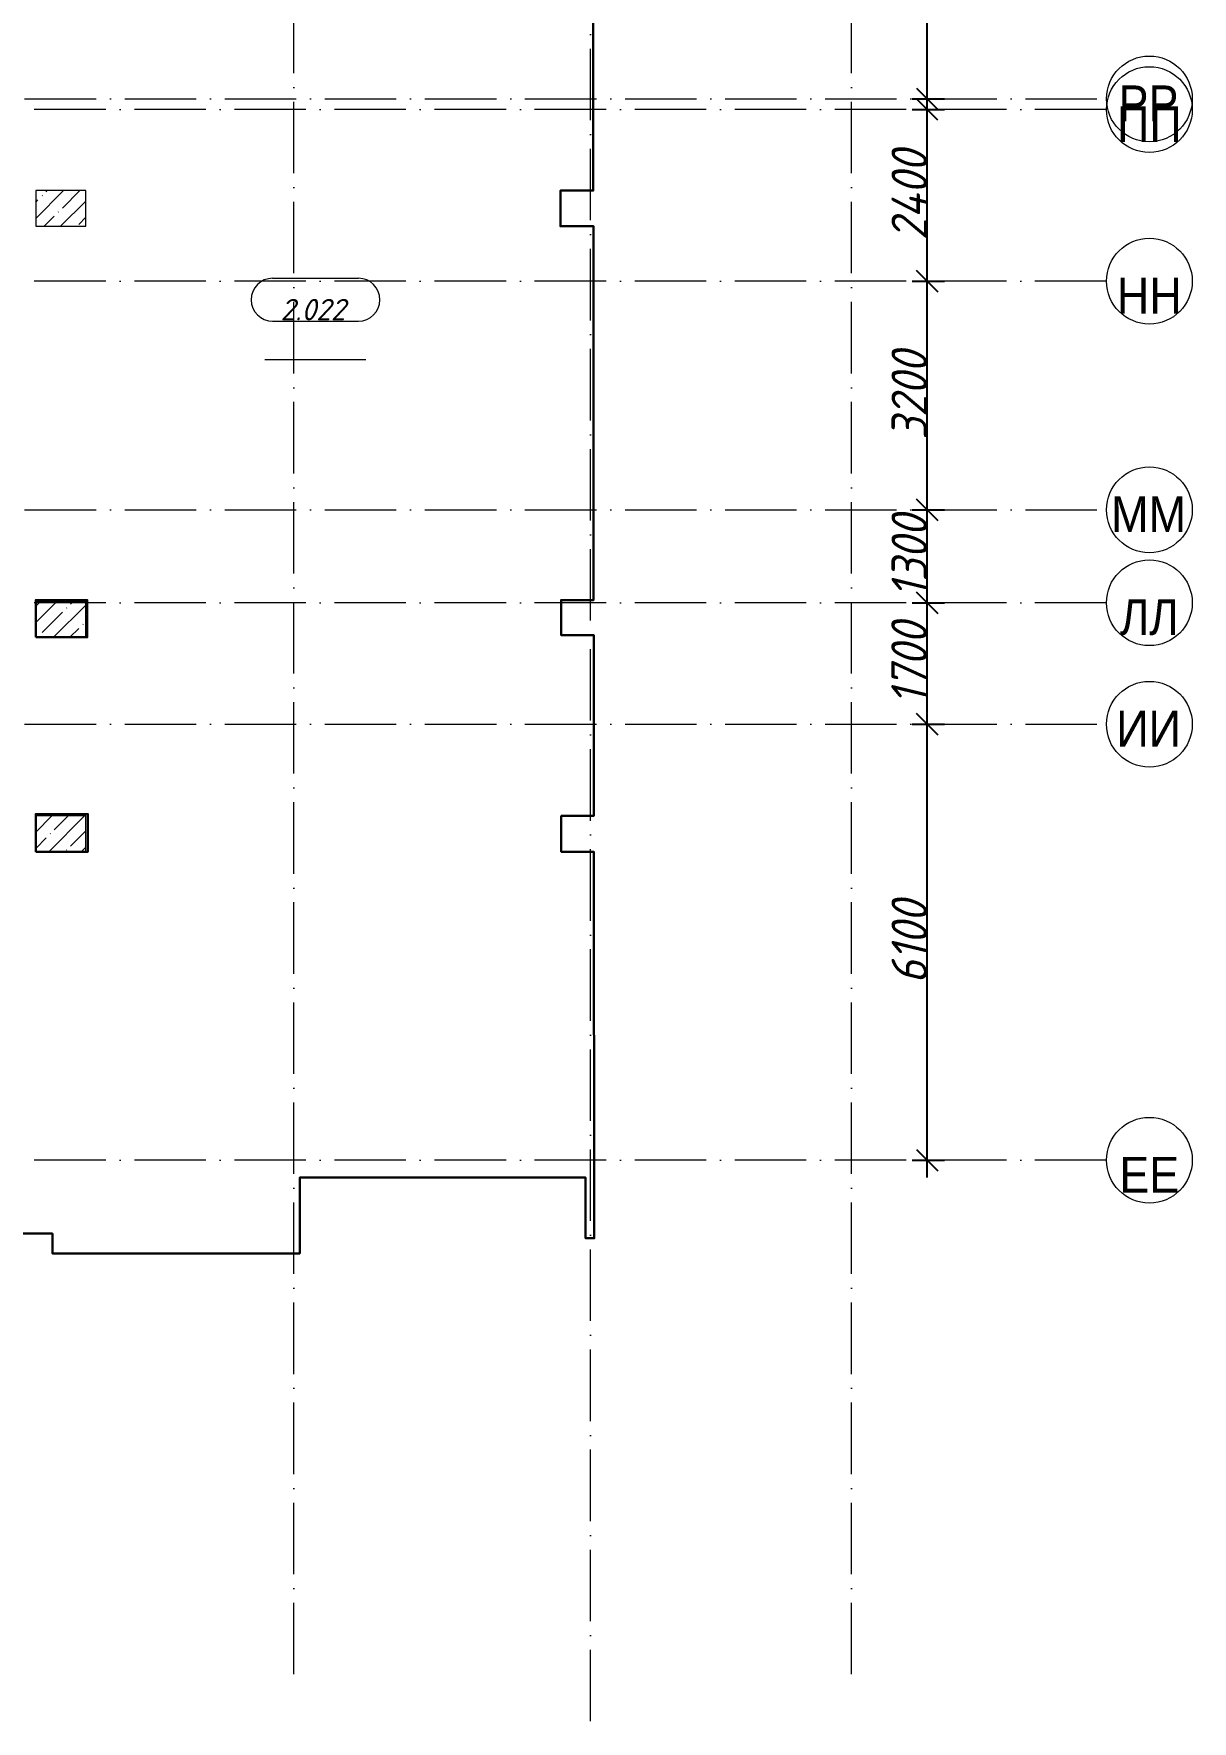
# Model space of a CAD drawing. Header units: millimetres. Extents: x -537608 to 253996, y -217170 to 186033.
# Drawn here: x 33050 to 49259, y 14991 to 38602 of the extents above; entities that cross this region are included whole.
import ezdxf

# ---------------------------------------------------------------- set-up
doc = ezdxf.new("R2010")
doc.units = ezdxf.units.MM
doc.linetypes.add('50_200_ШТРИХ_1Т_ш5_п1_п1_', pattern=[1400, 1000, -200, 0, -200])
for name, color, linetype, lineweight in [('A-ANNO-DIMS', 7, 'Continuous', 9), ('S-COLS', 7, 'Continuous', 9), ('S-COLS-1', 7, 'Continuous', 5)]:
    doc.layers.add(name, color=color, linetype=linetype, lineweight=lineweight)
for name, color, linetype, lineweight, true_color in [('A-AREA-IDEN-1', 7, 'Continuous', 9, 0xaaaaaa), ('Оси-1', 7, 'Continuous', 20, 0xaaaaaa), ('Оси-2', 7, 'Continuous', 9, 0xaaaaaa), ('Оси-3', 7, '50_200_ШТРИХ_1Т_ш5_п1_п1_', 9, 0xaaaaaa)]:
    doc.layers.add(name, color=color, linetype=linetype, lineweight=lineweight, true_color=true_color)
doc.styles.add('Arial', font='arial.ttf', dxfattribs={"width": 0.9, "height": 500})
doc.styles.add('ISOCPEUR_I', font='isocpeui.ttf', dxfattribs={"height": 300})
doc.styles.add('ISOCPEUR_I_1', font='isocpeui.ttf', dxfattribs={"width": 0.9, "height": 500})
doc.dimstyles.new('ISO-2_5_0_9К_БОЛЬШОЙ', dxfattribs={"dimscale": 304.8, "dimtxt": 497.990588, "dimasz": 0.984252, "dimexe": 0.787402, "dimexo": 0, "dimgap": 0, "dimtad": 1, "dimdec": 0, "dimzin": 0, "dimdsep": 46, "dimtxsty": 'ISOCPEUR_I_1', "dimblk1": 'OBLIQUE', "dimblk2": 'OBLIQUE', "dimsah": 1, "dimcen": 0.09, "dimdle": 0.787402, "dimazin": 0, "dimtfac": 1, "dimtdec": 4, "dimtix": 1, "dimtmove": 0, "dimatfit": 3, "dimfxl": 1, "dimtvp": 1, "dimtolj": 1, "dimtzin": 0, "dimarcsym": 2})

# ---------------------------------------------------------------- blocks, each defined once
blk = doc.blocks.new('BSC_Колонна _Прямоугольная - 500х700-V304-АИ_План этажа_Стены_2')
at = {"layer": 'S-COLS-1'}
h = blk.add_hatch(dxfattribs=at)
h.set_pattern_fill('FP_173', color=256, style=0, pattern_type=2)
h.set_pattern_definition([(315, (-64381.04, 93600), (228.0985, 228.0985), []), (315, (-64381.04, 93371.9), (228.0985, 228.0985), [403.225, -80.645, 6.706, -73.939])])
h.paths.add_polyline_path([(-250, 350), (-250, -350), (250, -350), (250, 350), (223, 350)])
for p, q in [((250, 350), (-250, 350)), ((-250, 350), (-250, -350)), ((250, -350), (250, 350)), ((-250, -350), (250, -350))]:
    blk.add_line(p, q, dxfattribs=at)
blk = doc.blocks.new('BSC_Колонна _Прямоугольная - 500х700-V305-АИ_План этажа_Стены_2')
at = {"layer": 'S-COLS-1'}
h = blk.add_hatch(dxfattribs=at)
h.set_pattern_fill('FP_174', color=256, style=0, pattern_type=2)
h.set_pattern_definition([(315, (-70131.04, 93600), (228.0985, 228.0985), []), (315, (-70131.04, 93371.9), (228.0985, 228.0985), [403.225, -80.645, 6.706, -73.939])])
h.paths.add_polyline_path([(-250, 350), (-250, -350), (250, -350), (250, 350), (168, 350)])
for p, q in [((250, 350), (-250, 350)), ((-250, 350), (-250, -350)), ((250, -350), (250, 350)), ((-250, -350), (250, -350))]:
    blk.add_line(p, q, dxfattribs=at)
blk = doc.blocks.new('BSC_Колонна _Прямоугольная - 500х700-V316-АИ_План этажа_Стены_2')
at = {"layer": 'S-COLS-1'}
h = blk.add_hatch(dxfattribs=at)
h.set_pattern_fill('FP_185', color=256, style=0, pattern_type=2)
h.set_pattern_definition([(315, (-61381.04, 93600), (228.0985, 228.0985), []), (315, (-61381.04, 93371.9), (228.0985, 228.0985), [403.225, -80.645, 6.706, -73.939])])
h.paths.add_polyline_path([(-250, 350), (-250, -350), (250, -350), (250, 350)])
for p, q in [((250, 350), (-250, 350)), ((-250, 350), (-250, -350)), ((250, -350), (250, 350)), ((-250, -350), (250, -350))]:
    blk.add_line(p, q, dxfattribs=at)
blk = doc.blocks.new('AAR_СКБ_Марка_помещения_1_5 ммп - Номер _ Площадь-27962135-АИ_План этажа_Стены_2')
at = {"layer": 'A-AREA-IDEN-1'}
for p, q in [((-2.99, 3), (3.01, 3)), ((-2.99, 0), (3.01, 0)), ((-3.53, -2.69), (3.53, -2.69))]:
    blk.add_line(p, q, dxfattribs=at)
for centre, start, end in [((-2.99, 1.5), 90, 270), ((3.01, 1.5), 270, 90)]:
    blk.add_arc(centre, 1.5, start, end, dxfattribs=at)
blk = doc.blocks.new('Ось сетки - Круг_Ø6_00__ISO-2_5_0_9K_-17386508-АИ_План этажа_Стены_3')
at = {"layer": 'Оси-1'}
blk.add_circle((0, 0), 3, dxfattribs=at)
blk = doc.blocks.new('_Oblique')
at = {"color": 0, "linetype": 'ByBlock', "lineweight": -2}
blk.add_line((-0.5, -0.5), (0.5, 0.5), dxfattribs=at)
blk = doc.blocks.new('*D31')
at = {"layer": 'A-ANNO-DIMS', "color": 0, "lineweight": -2, "transparency": 16777216}
for p, q in [((45551, 89966), (45551, 96546)), ((45339, 96306), (45791, 96306)), ((45339, 90206), (45791, 90206))]:
    blk.add_line(p, q, dxfattribs=at)
at = {"layer": 'Defpoints', "color": 0, "transparency": 16777216}
for p in [(45339, 96306), (45551, 96306), (45339, 90206)]:
    blk.add_point(p, dxfattribs=at)
at = {"layer": 'A-ANNO-DIMS', "color": 0, "lineweight": -2, "transparency": 16777216, "xscale": 300, "yscale": 300, "zscale": 300}
for p, rotation in [((45551, 96306), 90), ((45551, 90206), 270)]:
    blk.add_blockref('_Oblique', p, dxfattribs=dict(at, rotation=rotation))
at = {"layer": 'A-ANNO-DIMS', "color": 0, "transparency": 16777216, "insert": (45301, 93256), "char_height": 500, "width": 1402.04, "attachment_point": 5, "rotation": 90, "style": 'ISOCPEUR_I_1'}
blk.add_mtext('\\A1;6100', dxfattribs=at)
blk = doc.blocks.new('*D32')
at = {"layer": 'A-ANNO-DIMS', "color": 0, "lineweight": -2, "transparency": 16777216}
for p, q in [((45551, 96066), (45551, 98246)), ((45339, 98006), (45791, 98006)), ((45339, 96306), (45791, 96306))]:
    blk.add_line(p, q, dxfattribs=at)
at = {"layer": 'Defpoints', "color": 0, "transparency": 16777216}
for p in [(45339, 98006), (45551, 98006), (45339, 96306)]:
    blk.add_point(p, dxfattribs=at)
at = {"layer": 'A-ANNO-DIMS', "color": 0, "lineweight": -2, "transparency": 16777216, "xscale": 300, "yscale": 300, "zscale": 300}
for p, rotation in [((45551, 98006), 90), ((45551, 96306), 270)]:
    blk.add_blockref('_Oblique', p, dxfattribs=dict(at, rotation=rotation))
at = {"layer": 'A-ANNO-DIMS', "color": 0, "transparency": 16777216, "insert": (45298, 97156), "char_height": 500, "width": 1402.04, "attachment_point": 5, "rotation": 90, "style": 'ISOCPEUR_I_1'}
blk.add_mtext('\\A1;1700', dxfattribs=at)
blk = doc.blocks.new('*D33')
at = {"layer": 'A-ANNO-DIMS', "color": 0, "lineweight": -2, "transparency": 16777216}
for p, q in [((45551, 97766), (45551, 99546)), ((45339, 99306), (45791, 99306)), ((45339, 98006), (45791, 98006))]:
    blk.add_line(p, q, dxfattribs=at)
at = {"layer": 'Defpoints', "color": 0, "transparency": 16777216}
for p in [(45339, 99306), (45551, 99306), (45339, 98006)]:
    blk.add_point(p, dxfattribs=at)
at = {"layer": 'A-ANNO-DIMS', "color": 0, "lineweight": -2, "transparency": 16777216, "xscale": 300, "yscale": 300, "zscale": 300}
for p, rotation in [((45551, 99306), 90), ((45551, 98006), 270)]:
    blk.add_blockref('_Oblique', p, dxfattribs=dict(at, rotation=rotation))
at = {"layer": 'A-ANNO-DIMS', "color": 0, "transparency": 16777216, "insert": (45301, 98656), "char_height": 500, "width": 1402.04, "attachment_point": 5, "rotation": 90, "style": 'ISOCPEUR_I_1'}
blk.add_mtext('\\A1;1300', dxfattribs=at)
blk = doc.blocks.new('*D34')
at = {"layer": 'A-ANNO-DIMS', "color": 0, "lineweight": -2, "transparency": 16777216}
for p, q in [((45551, 99066), (45551, 102746)), ((45339, 102506), (45791, 102506)), ((45339, 99306), (45791, 99306))]:
    blk.add_line(p, q, dxfattribs=at)
at = {"layer": 'Defpoints', "color": 0, "transparency": 16777216}
for p in [(45339, 102506), (45551, 102506), (45339, 99306)]:
    blk.add_point(p, dxfattribs=at)
at = {"layer": 'A-ANNO-DIMS', "color": 0, "lineweight": -2, "transparency": 16777216, "xscale": 300, "yscale": 300, "zscale": 300}
for p, rotation in [((45551, 102506), 90), ((45551, 99306), 270)]:
    blk.add_blockref('_Oblique', p, dxfattribs=dict(at, rotation=rotation))
at = {"layer": 'A-ANNO-DIMS', "color": 0, "transparency": 16777216, "insert": (45301, 100906), "char_height": 500, "width": 1516.96, "attachment_point": 5, "rotation": 90, "style": 'ISOCPEUR_I_1'}
blk.add_mtext('\\A1;3200', dxfattribs=at)
blk = doc.blocks.new('*D35')
at = {"layer": 'A-ANNO-DIMS', "color": 0, "lineweight": -2, "transparency": 16777216}
for p, q in [((45551, 102266), (45551, 105146)), ((45339, 104906), (45791, 104906)), ((45339, 102506), (45791, 102506))]:
    blk.add_line(p, q, dxfattribs=at)
at = {"layer": 'Defpoints', "color": 0, "transparency": 16777216}
for p in [(45339, 104906), (45551, 104906), (45339, 102506)]:
    blk.add_point(p, dxfattribs=at)
at = {"layer": 'A-ANNO-DIMS', "color": 0, "lineweight": -2, "transparency": 16777216, "xscale": 300, "yscale": 300, "zscale": 300}
for p, rotation in [((45551, 104906), 90), ((45551, 102506), 270)]:
    blk.add_blockref('_Oblique', p, dxfattribs=dict(at, rotation=rotation))
at = {"layer": 'A-ANNO-DIMS', "color": 0, "transparency": 16777216, "insert": (45301, 103706), "char_height": 500, "width": 1562.92, "attachment_point": 5, "rotation": 90, "style": 'ISOCPEUR_I_1'}
blk.add_mtext('\\A1;2400', dxfattribs=at)
blk = doc.blocks.new('*D36')
at = {"layer": 'A-ANNO-DIMS', "color": 0, "lineweight": -2, "transparency": 16777216}
for p, q in [((45551, 104816), (45551, 108646)), ((45339, 108406), (45791, 108406)), ((45339, 105056), (45791, 105056))]:
    blk.add_line(p, q, dxfattribs=at)
at = {"layer": 'Defpoints', "color": 0, "transparency": 16777216}
for p in [(45339, 108406), (45551, 108406), (45339, 105056)]:
    blk.add_point(p, dxfattribs=at)
at = {"layer": 'A-ANNO-DIMS', "color": 0, "lineweight": -2, "transparency": 16777216, "xscale": 300, "yscale": 300, "zscale": 300}
for p, rotation in [((45551, 108406), 90), ((45551, 105056), 270)]:
    blk.add_blockref('_Oblique', p, dxfattribs=dict(at, rotation=rotation))
at = {"layer": 'A-ANNO-DIMS', "color": 0, "transparency": 16777216, "insert": (45301, 106731), "char_height": 500, "width": 1516.96, "attachment_point": 5, "rotation": 90, "style": 'ISOCPEUR_I_1'}
blk.add_mtext('\\A1;3350', dxfattribs=at)
blk = doc.blocks.new('osi')
at = {"layer": 'Оси-3'}
for p, q in [((36690.8, 83013.9), (36690.8, 126205.7)), ((40840.8, 82355.8), (40840.8, 126205.7)), ((44490.8, 83013.9), (44490.8, 126205.7)), ((48058.7, 104905.8), (6276.8, 104905.8)), ((25922, 105055.8), (48058.7, 105055.8)), ((48058.7, 102505.8), (6276.8, 102505.8)), ((25922, 99305.8), (48058.7, 99305.8)), ((48058.7, 98005.8), (6276.8, 98005.8)), ((25922, 96305.8), (48058.7, 96305.8)), ((48058.7, 90205.8), (6276.8, 90205.8))]:
    blk.add_line(p, q, dxfattribs=at)
at = {"layer": 'Оси-1', "xscale": 199.9999999999999, "yscale": 199.9999999999999, "zscale": 199.9999999999999}
for p, rotation in [((48658.7, 105055.8), 269.9999999999995), ((48658.7, 104905.8), 89.99999999999982), ((48658.7, 102505.8), 89.9999999999998), ((48658.7, 99305.8), 269.9999999999995), ((48658.7, 98005.8), 89.9999999999998), ((48658.7, 96305.8), 269.9999999999995), ((48658.7, 90205.8), 89.9999999999998)]:
    blk.add_blockref('Ось сетки - Круг_Ø6_00__ISO-2_5_0_9K_-17386508-АИ_План этажа_Стены_3', p, dxfattribs=dict(at, rotation=rotation))
at = {"layer": 'Оси-2', "char_height": 500, "attachment_point": 5, "line_spacing_factor": 0.936439, "style": 'Arial'}
for s, insert, width in [('\\pxqc,t4.572,9.144,13.716,18.288,22.86,27.432,32.004,36.576,41.148,45.72,50.292,54.864,59.436,64.008,68.58,73.152,77.724,82.296,86.868,91.44,96.012,100.584,105.156,109.728,114.3,118.872,123.444,128.016,132.588,137.16,141.732,146.304;{РР}', (48647.3, 104994), 846), ('\\pxqc,t4.572,9.144,13.716,18.288,22.86,27.432,32.004,36.576,41.148,45.72,50.292,54.864,59.436,64.008,68.58,73.152,77.724,82.296,86.868,91.44,96.012,100.584,105.156,109.728,114.3,118.872,123.444,128.016,132.588,137.16,141.732,146.304;{ПП}', (48658.5, 104702.9), 916.2), ('\\pxqc,t4.572,9.144,13.716,18.288,22.86,27.432,32.004,36.576,41.148,45.72,50.292,54.864,59.436,64.008,68.58,73.152,77.724,82.296,86.868,91.44,96.012,100.584,105.156,109.728,114.3,118.872,123.444,128.016,132.588,137.16,141.732,146.304;{НН}', (48658.5, 102302.9), 916.2), ('\\pxqc,t4.572,9.144,13.716,18.288,22.86,27.432,32.004,36.576,41.148,45.72,50.292,54.864,59.436,64.008,68.58,73.152,77.724,82.296,86.868,91.44,96.012,100.584,105.156,109.728,114.3,118.872,123.444,128.016,132.588,137.16,141.732,146.304;{ММ}', (48647.3, 99244), 1036.8), ('\\pxqc,t4.572,9.144,13.716,18.288,22.86,27.432,32.004,36.576,41.148,45.72,50.292,54.864,59.436,64.008,68.58,73.152,77.724,82.296,86.868,91.44,96.012,100.584,105.156,109.728,114.3,118.872,123.444,128.016,132.588,137.16,141.732,146.304;{ЛЛ}', (48657.6, 97802.9), 846), ('\\pxqc,t4.572,9.144,13.716,18.288,22.86,27.432,32.004,36.576,41.148,45.72,50.292,54.864,59.436,64.008,68.58,73.152,77.724,82.296,86.868,91.44,96.012,100.584,105.156,109.728,114.3,118.872,123.444,128.016,132.588,137.16,141.732,146.304;{ИИ}', (48648.2, 96244), 916.2), ('\\pxqc,t4.572,9.144,13.716,18.288,22.86,27.432,32.004,36.576,41.148,45.72,50.292,54.864,59.436,64.008,68.58,73.152,77.724,82.296,86.868,91.44,96.012,100.584,105.156,109.728,114.3,118.872,123.444,128.016,132.588,137.16,141.732,146.304;{ЕЕ}', (48657.6, 90002.9), 846)]:
    blk.add_mtext(s, dxfattribs=dict(at, insert=insert, width=width))
at = {"layer": 'A-ANNO-DIMS'}
for base, p1, p2, override, picture, middle in [((45551.2, 108405.8), (45339.1, 105055.8), (45339.1, 108405.8), {"dimpost": '<>', "dimfxl": 3350}, '*D36', (45301.2, 106730.8)), ((45551.2, 104905.8), (45339.1, 102505.8), (45339.1, 104905.8), {"dimpost": '<>', "dimfxl": 2400}, '*D35', (45301.2, 103705.8)), ((45551.2, 102505.8), (45339.1, 99305.8), (45339.1, 102505.8), {"dimpost": '<>', "dimfxl": 3200}, '*D34', (45301.2, 100905.8)), ((45551.2, 99305.8), (45339.1, 98005.8), (45339.1, 99305.8), {"dimpost": '<>', "dimfxl": 1300}, '*D33', (45301.2, 98655.8)), ((45551.2, 98005.8), (45339.1, 96305.8), (45339.1, 98005.8), {"dimpost": '<>', "dimfxl": 1700}, '*D32', (45298, 97155.8)), ((45551.2, 96305.8), (45339.1, 90205.8), (45339.1, 96305.8), {"dimpost": '<>', "dimfxl": 6100}, '*D31', (45301.2, 93255.8))]:
    dim = blk.add_linear_dim(base=base, p1=p1, p2=p2, angle=90, dimstyle='ISO-2_5_0_9К_БОЛЬШОЙ', override=override, dxfattribs=at)
    dim.commit()
    dim.dimension.update_dxf_attribs({"geometry": picture, "text_midpoint": middle})

msp = doc.modelspace()

# ---------------------------------------------------------------- linework, layer by layer
at = {"lineweight": 30}
msp.add_lwpolyline([(40878.515, 39243.8251), (40878.515, 36407.8251), (40418.515, 36407.8251), (40418.515, 35907.8251), (40883.515, 35907.8251), (40883.515, 30677.8251), (40428.515, 30677.8251), (40428.515, 30188.8251), (40884.515, 30188.8251), (40884.515, 27657.8251), (40429.515, 27657.8251), (40429.515, 27157.8251), (40886.3729, 27157.8251), (40891.515, 22028.8251), (40891.515, 22028.8251), (40891.515, 21748.8251), (40771.515, 21748.8251), (40771.515, 22598.8251), (36771.515, 22598.8251), (36771.515, 21536.8251), (33310.515, 21536.8251), (33310.515, 21814.8251), (32535.515, 21814.8251)], dxfattribs=at)
for points in [[(33077.8681, 30157.8251), (33797.8681, 30157.8251), (33797.8681, 30677.8251), (33077.8681, 30677.8251)], [(33077.8681, 27157.8251), (33807.8681, 27157.8251), (33807.8681, 27682.8251), (33077.8681, 27682.8251)]]:
    msp.add_lwpolyline(points, close=True, dxfattribs=at)

# ---------------------------------------------------------------- block references
msp.add_blockref('osi', (0, -67365.0572))
at = {"layer": 'A-AREA-IDEN-1', "xscale": 199.9999999999999, "yscale": 199.9999999999999, "zscale": 199.9999999999999}
msp.add_blockref('AAR_СКБ_Марка_помещения_1_5 ммп - Номер _ Площадь-27962135-АИ_План этажа_Стены_2', (36990.9539, 34580.3566), dxfattribs=at)
at = {"layer": 'S-COLS', "rotation": 89.9999999999999}
for name, p in [('BSC_Колонна _Прямоугольная - 500х700-V305-АИ_План этажа_Стены_2', (33427.8681, 36157.8251)), ('BSC_Колонна _Прямоугольная - 500х700-V304-АИ_План этажа_Стены_2', (33427.8681, 30407.8251)), ('BSC_Колонна _Прямоугольная - 500х700-V316-АИ_План этажа_Стены_2', (33427.8681, 27407.8251))]:
    msp.add_blockref(name, p, dxfattribs=at)

# ---------------------------------------------------------------- texts
at = {"layer": 'A-AREA-IDEN-1', "insert": (36956.2056, 34592.6424), "char_height": 300, "width": 952, "attachment_point": 8, "line_spacing_factor": 1.139951, "style": 'ISOCPEUR_I'}
msp.add_mtext('\\pxqc,t8.46667,16.93333,25.4,33.86667,42.33333,50.8,59.26667,67.73333,76.2,84.66667,93.13333,101.6,110.06667,118.53333,127,135.46667,143.93333,152.4,160.86667,169.33333,177.8,186.26667,194.73333,203.2,211.66667,220.13333,228.6,237.06667,245.53333,254,262.46667,270.93333;{2.022}', dxfattribs=at)

doc.saveas('drawing.dxf')
